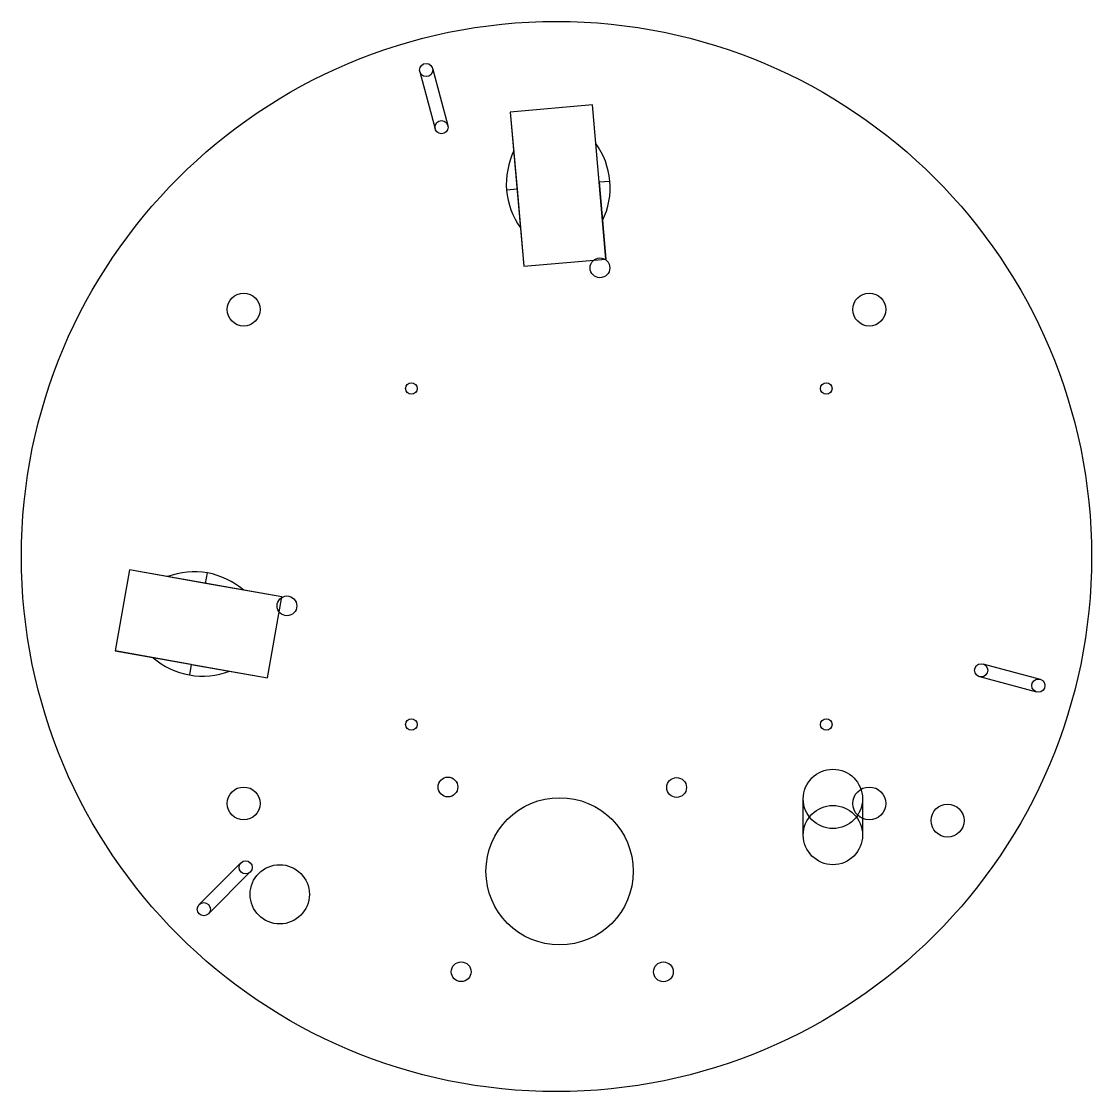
# Model space of a CAD drawing. Header units: millimetres. Extents: x -163 to 162, y -42 to 283.
import ezdxf

# ---------------------------------------------------------------- set-up
doc = ezdxf.new("R2010")
doc.units = ezdxf.units.MM
doc.layers.get('0').update_dxf_attribs({"linetype": 'CONTINUOUS'})

msp = doc.modelspace()

# ---------------------------------------------------------------- linework, layer by layer
for p, q in [((-42.47, 267.83), (-37.81, 250.44)), ((-38.6, 268.86), (-33.94, 251.48)), ((11.99, 234.34), (9.94, 257.75)), ((-14.97, 255.57), (-12.92, 232.16)), ((11.99, 234.34), (15.22, 234.62)), ((11.99, 234.34), (14.04, 210.93)), ((-12.92, 232.16), (-16.16, 231.88)), ((-12.92, 232.16), (-10.87, 208.75)), ((-107.52, 112.45), (-130.66, 116.53)), ((-107.52, 112.45), (-106.95, 115.65)), ((-84.38, 108.37), (-107.52, 112.45)), ((-111.86, 87.83), (-135, 91.91)), ((-111.86, 87.83), (-112.42, 84.63)), ((-111.86, 87.83), (-88.72, 83.75)), ((128.52, 87.98), (145.91, 83.32)), ((127.49, 84.12), (144.87, 79.46)), ((74, 36), (74, 47)), ((92, 47), (92, 36)), ((-109.49, 14.89), (-96.76, 27.62)), ((-106.66, 12.06), (-93.93, 24.79))]:
    msp.add_line(p, q)
for points in [[(14.04, 210.93), (9.94, 257.75), (-14.97, 255.57), (-10.87, 208.75)], [(-84.38, 108.37), (-130.66, 116.53), (-135, 91.91), (-88.72, 83.75)]]:
    msp.add_lwpolyline(points, close=True)
for centre, radius in [((-0.95, 120.6), 162.5), ((-40.53, 268.34), 2), ((-35.88, 250.96), 2), ((12.26, 208.26), 3), ((-95.95, 195.6), 5), ((94.05, 195.6), 5), ((-45.02, 171.6), 1.75), ((80.98, 171.6), 1.75), ((-82.81, 105.61), 3), ((128, 86.05), 2), ((145.39, 81.39), 2), ((-45.02, 69.6), 1.75), ((80.98, 69.6), 1.75), ((83, 47), 9), ((-33.91, 50.6), 3), ((35.52, 50.45), 3), ((-95.95, 45.6), 5), ((94.05, 45.6), 5), ((0, 25), 22.36), ((83, 36), 9), ((117.81, 40.39), 5), ((-95.34, 26.2), 2), ((-85, 18), 9), ((-108.07, 13.48), 2), ((-29.9, -5.51), 3), ((31.53, -5.53), 3)]:
    msp.add_circle(centre, radius)
for centre, radius, start, end in [((9.86, 233.27), 26.06, 156.0097, 183.0678), ((-7.05, 232.82), 22.35, 4.6319, 36.2905), ((-6.1, 232.36), 21.44, -26.9779, 6.0555), ((7.55, 234.21), 23.82, 185.6318, 215.2907), ((-110.83, 92.15), 23.82, 80.6318, 110.2907), ((-112.34, 90.16), 26.06, 51.0097, 78.0678), ((-109.09, 105.81), 21.44, 228.0221, 261.0555), ((-108.4, 106.61), 22.35, 259.6319, 291.2905)]:
    msp.add_arc(centre, radius, start, end)

doc.saveas('drawing.dxf')
